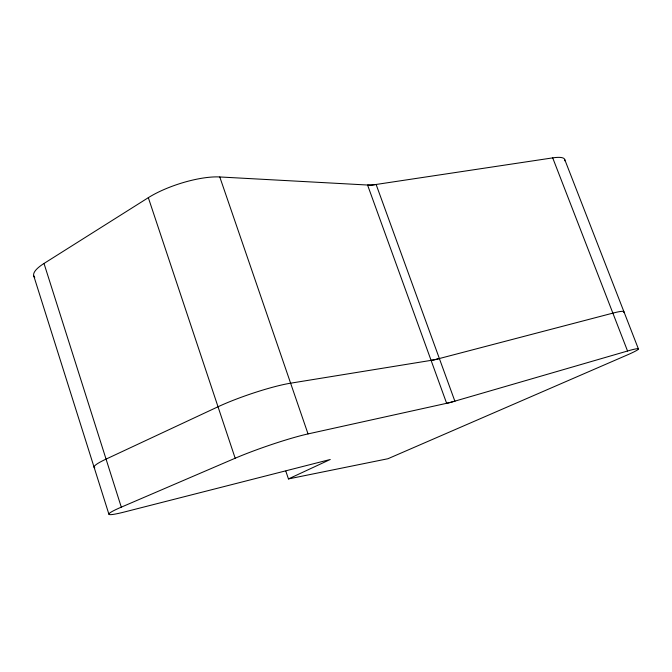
<?xml version="1.0" encoding="UTF-8"?>
<svg xmlns="http://www.w3.org/2000/svg" width="672" height="672" viewBox="0 0 672 672"><rect width="100%" height="100%" fill="white"/><g stroke="black" fill="none" stroke-linecap="round" stroke-linejoin="round"><path stroke-width="1.01" d="M34.759 277.519A48.51 13.028 -16.5 0 1 44.008 263.466L148.327 197.677A51.4 15.204 -17.9 0 1 219.778 176.963L371.12 185.22L552.703 157.878A39.455 8.61 -21.8 0 1 564.732 160.793M285.827 471.173L288.456 478.926L330.246 459.488L124.622 511.938A49.963 3.94 -18.6 0 1 121.296 507.15L44.008 263.466M121.296 507.15L235.175 458.228A53.071 4.62 -19 0 1 308.036 433.919L449.954 402.57L627.547 351.011L552.703 157.878M288.456 478.926L387.946 458.732L626.833 355.16A40.421 2.57 -20.1 0 0 627.547 351.011M564.707 159.491L638.392 348.902M219.778 176.963L308.036 433.919M148.327 197.677L235.175 458.228M33.701 275.722L108.881 514.13M439.37 358.537A37.296 4.225 -20 0 1 431.08 360.368M94.794 467.872A49.678 5.771 -18.2 0 1 106.058 459.11L218.022 406.77A52.735 6.762 -18.8 0 1 290.615 383.191L434.448 359.822L612.864 313.127A40.228 3.78 -20.4 0 1 623.717 312.446M454.852 401.142L376.118 184.464A36.456 9.559 -20.7 0 1 367.567 185.027L446.636 403.301A37.498 2.881 -19.8 0 0 454.852 401.142"/></g></svg>
